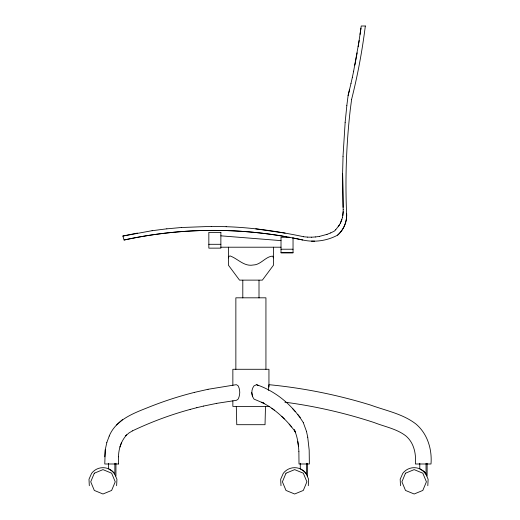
<?xml version="1.0" encoding="UTF-8"?>
<svg xmlns="http://www.w3.org/2000/svg" width="520" height="520" viewBox="0 0 520 520"><rect width="100%" height="100%" fill="white"/><g stroke="black" fill="none" stroke-linecap="round" stroke-linejoin="round"><path stroke-width="0.78" d="M114.874 463.288L114.862 474.103L112.301 471.231L108.602 468.832L108.602 463.288M115.934 476.034L115.953 463.288M306.553 463.288L306.54 474.103L303.979 471.231L300.281 468.832L300.281 463.288M307.613 476.034L307.625 463.288M419.783 463.288L419.783 468.832L423.488 471.231L426.043 474.103L426.056 463.288M427.115 476.034L427.135 463.288M343.044 156.364L342.596 173.381L343.07 207.35M265.493 406.348L265.031 424.697L236.763 424.697L236.301 406.348M116.623 485.713L116.935 479.238L114.316 473.304A14.242 14.242 0 0 0 91.624 473.31L88.998 479.238L89.317 485.713M308.302 485.713L308.614 479.238L305.994 473.304A14.242 14.242 0 0 0 283.303 473.31L280.677 479.238L280.989 485.713M343.005 156.397L345.15 122.453M427.804 485.713L428.123 479.238L425.497 473.304A14.242 14.242 0 0 0 402.805 473.31L400.185 479.238L400.498 485.713M343.259 211.666L342.42 217.672M268.333 390.371L268.944 384.683M118.515 463.996L104.773 463.996L105.267 449.676L106.821 442.526M104.793 456.813L105.287 449.676M118.495 456.813C118.619 448.864 121.219 440.824 126.659 434.909L125.769 435.786L128.941 432.978L132.412 430.885M345.118 122.486L346.853 105.553M228.397 257.881L229.041 256.276L230.159 255.951C237.855 258.713 244.127 266.806 253.26 265.005C260.871 264.856 265.434 256.601 272.552 256.1L273.5 257.881L273.409 257.12M346.814 105.586L348.121 95.492L349.596 89.44M351.604 99.47L350.285 109.564A662.76 662.76 0 0 0 346.502 211.328L346.625 213.661A26.702 26.702 0 0 1 337.584 235.157A50.83 50.83 0 0 1 302.75 240.006A419.282 419.282 0 0 0 124.078 240.032L122.883 236.022L137.456 233.09M342.836 215.703L343.226 209.651M360.061 34.411L361.238 26L365.365 26M360.951 28.204L358.163 46.729M359.177 40.541L353.62 71.234M357.156 52.839L354.848 65.124M269.328 406.536L261.703 402.2L264.05 403.351L254.046 399.126C251.141 395.363 251.069 389.656 253.994 385.885L256.536 384.683L258.31 385.587M352.332 77.331L353.659 71.201M350.981 83.408L352.365 77.298M351.013 83.376L348.088 95.524M342.453 217.639L340.347 223.275L338.24 226.733M106.802 442.526L109.245 436.04M119.912 446.999L121.576 442.533M341.894 219.57L340.314 223.308M109.226 436.04C115.784 420.134 132.522 413.628 147.342 407.778C162.624 401.583 178.328 396.435 194.317 392.425M339.372 225.024L335.679 229.801M116.623 424.938L122.434 419.634M335.712 229.769L334.237 231.179L330.681 232.928M132.399 430.885C150.982 422.065 170.319 414.817 190.177 409.416M326.995 234.39L330.714 232.895M327.034 234.358L319.358 236.418M190.158 409.416L196.839 407.674M194.305 392.425L208.058 389.291M196.82 407.674L203.424 406.101M203.405 406.101L216.749 403.351M122.85 236.054L152.113 230.685M208.039 389.291L235.839 384.755M216.73 403.351L236.431 400.322L238.141 399.126C240.227 395.031 240.338 389.974 238.173 385.885L236.431 384.683M315.439 236.971L319.391 236.386M152.081 230.718L166.849 228.813M166.816 228.846L181.643 227.474M311.493 237.211L315.478 236.938M181.603 227.506L211.322 226.401M289.835 237.283L281.014 237.283L281.014 252.785L293.039 252.785L293.039 238.011M208.839 244.303L220.87 244.303M220.87 247.208L281.014 247.208M281.014 249.217L293.039 249.217M281.014 252.766L293.039 252.766M268.944 406.393L232.856 406.393L232.856 400.751M211.283 226.434L226.167 226.668M307.548 237.139L311.532 237.178M311.493 241.131L314.646 241.156M226.135 226.701C252.233 227.506 278.122 231.348 303.647 236.717M220.87 235.833L281.014 240.624M303.608 236.756L307.58 237.107M269.672 384.755C303.986 388.122 337.954 394.966 370.89 405.165C386.12 410.722 402.89 413.887 415.935 424.015C427.486 433.765 432.185 449.254 431.002 463.996L415.363 463.996C416.279 453.772 413.953 442.611 405.704 435.786C396.526 428.772 384.716 426.719 374.16 422.552C345.111 413.023 315.185 406.185 284.875 402.168M255.756 228.846L285.149 233.123M251.732 392.49L252.538 396.656M256.763 384.755C276.036 391.411 292.767 405.431 303.361 422.715M269.295 406.536C279.409 413.335 288.366 422.026 295.373 431.977L294.307 429.884C297.492 436.618 298.382 444.145 298.896 451.497M271.85 408.278L274.307 410.104M281.846 416.553L284.278 418.918M292.87 408.928L295.399 411.697M423.488 471.231L426.043 474.103M289.192 424.144L291.649 426.985M297.928 414.615L300.3 417.508M294.281 429.884L295.341 431.977M303.336 422.715L306.527 431.49M306.501 431.49L307.749 437.209M307.723 437.209L309.179 450.079L309.355 463.996L299.013 463.996L298.87 451.497M297.745 441.331L298.435 446.166M343.194 209.69L342.635 173.349M273.5 247.208L273.5 265.161L262.379 280.124L239.519 280.124L228.397 265.161L228.397 247.208M268.944 387.029L268.944 369.285L232.856 369.285L232.856 385.424M265.935 369.298L265.935 297.817L235.859 297.817L235.859 369.298M259.006 280.241L259.006 297.914M242.801 280.241L242.801 297.914M118.515 456.813L118.495 463.996M365.326 26.032A608.127 608.127 0 0 1 351.572 99.502M124.117 240A419.282 419.282 0 0 1 200.018 230.588M201.591 230.542A419.282 419.282 0 0 1 225.277 230.542M226.857 230.588A419.282 419.282 0 0 1 286.488 236.789M292.695 237.933A419.282 419.282 0 0 1 302.757 240M346.651 213.629A26.702 26.702 0 0 1 337.623 235.125M94.315 473.194L90.727 481.812L94.315 490.432L102.98 494L111.638 490.432L115.226 481.812L111.638 473.194L102.98 469.625L94.315 473.194M285.994 473.194L282.406 481.812L285.994 490.432L294.651 494L303.316 490.432L306.897 481.812L303.316 473.194L294.651 469.625L285.994 473.194M405.496 473.194L401.915 481.812L405.496 490.432L414.161 494L422.819 490.432L426.406 481.812L422.819 473.194L414.161 469.625L405.496 473.194M220.87 232.375L208.839 232.375L208.839 248.15L220.87 248.131L220.87 232.375"/></g></svg>
